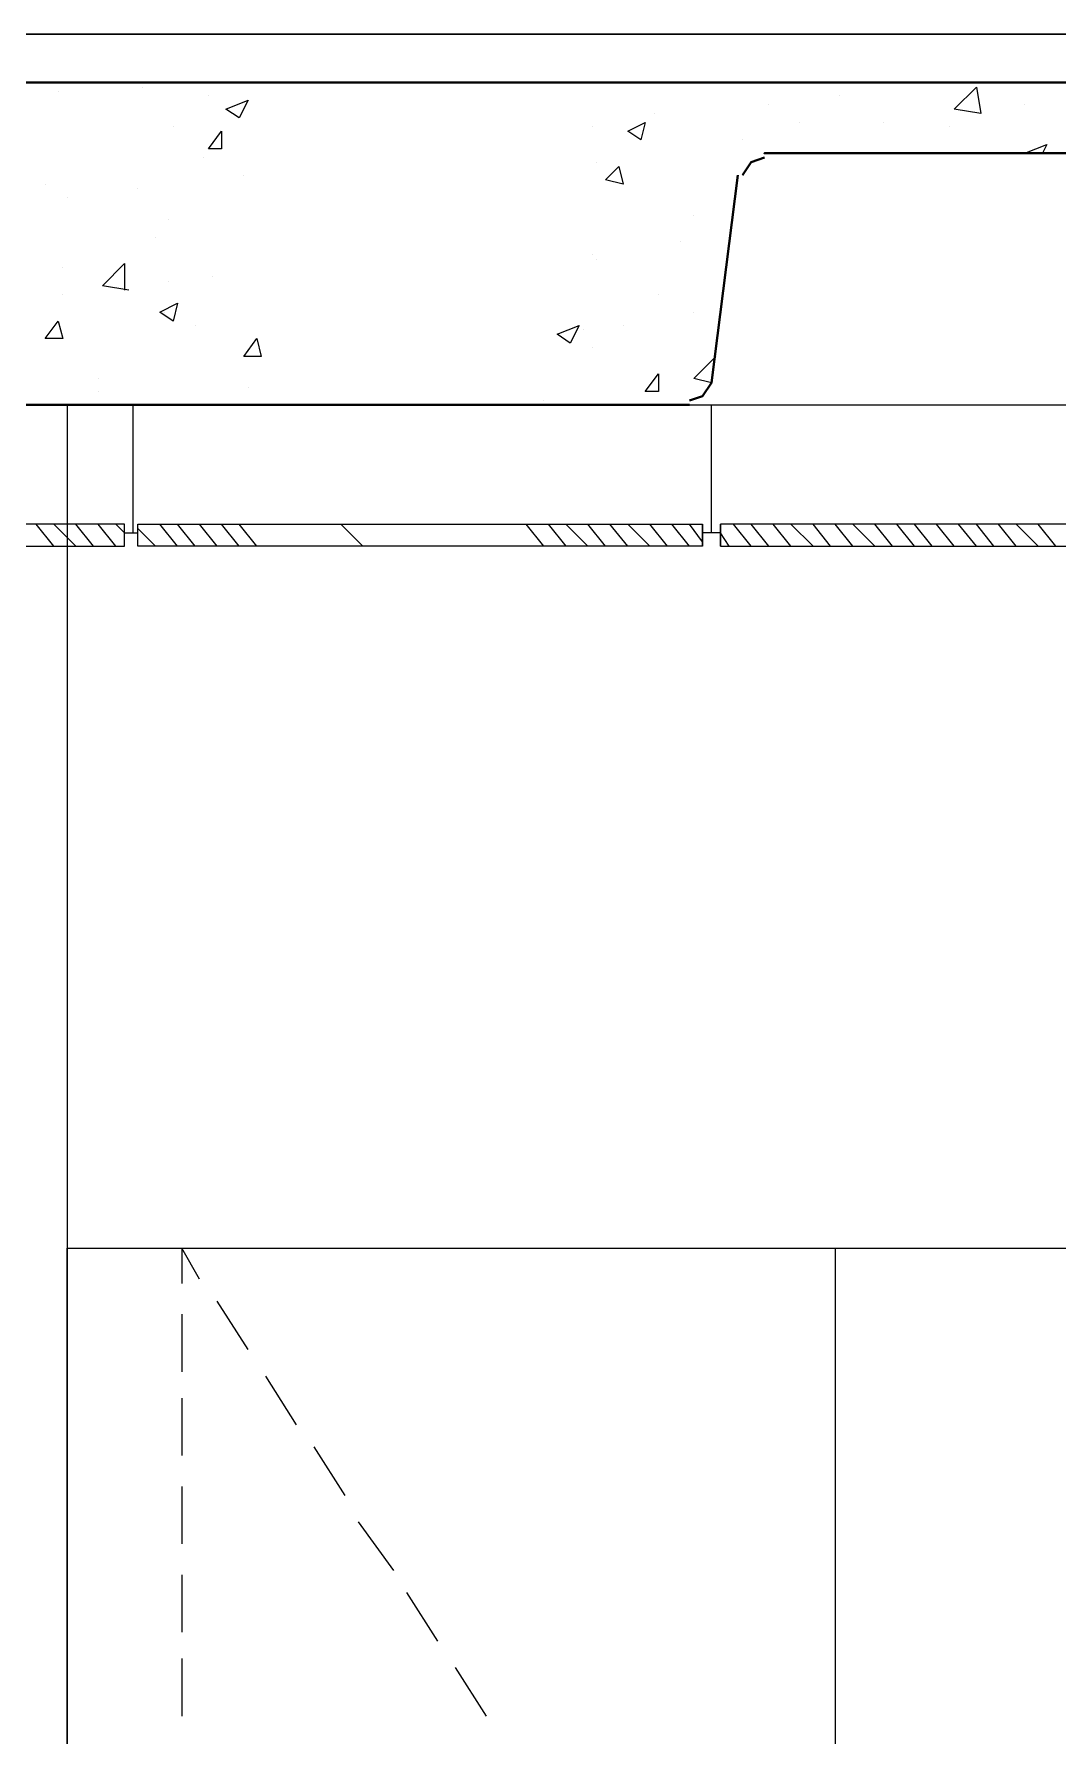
# Model space of a CAD drawing. Header units: millimetres. Extents: x 182 to 575, y -105 to 95.
# Drawn here: x 375.687 to 376.792, y 6.789 to 8.625 of the extents above; entities that cross this region are included whole.
import ezdxf

# ---------------------------------------------------------------- set-up
doc = ezdxf.new("R2010")
doc.units = ezdxf.units.MM
doc.header["$MEASUREMENT"] = 0
doc.layers.add('PDF_Geometry', color=7, linetype='Continuous')

msp = doc.modelspace()

# ---------------------------------------------------------------- linework, layer by layer
at = {"layer": 'PDF_Geometry', "lineweight": 13}
for points in [[(374.6179, 8.6245), (377.3321, 8.6245), (375.456, 8.6245)], [(376.4226, 8.5722), (376.0417, 8.5722)], [(364.8702, 8.2245), (377.3179, 8.2245)], [(375.794, 8.0864), (375.794, 8.2245)], [(376.3607, 8.2245), (376.0417, 8.2245), (376.175, 8.2245)], [(376.4179, 8.0864), (376.4179, 8.2245)], [(375.7083, 8.0722), (375.6893, 8.096)], [(375.7321, 8.0722), (375.7083, 8.096)], [(375.7512, 8.0722), (375.7321, 8.096)], [(375.775, 8.0722), (375.756, 8.096)], [(375.775, 8.096), (375.7845, 8.0864), (375.7988, 8.0864)], [(375.7845, 8.0722), (375.7845, 8.096)], [(375.7988, 8.0722), (375.7988, 8.096)], [(375.8417, 8.0722), (375.8226, 8.096)], [(375.8607, 8.0722), (375.8417, 8.096)], [(375.8845, 8.0722), (375.8655, 8.096)], [(375.9083, 8.0722), (375.8893, 8.096)], [(375.9274, 8.0722), (375.9083, 8.096)], [(376.2417, 8.096), (376.2607, 8.0722), (376.0417, 8.0722), (376.0179, 8.096)], [(376.2369, 8.0722), (376.2179, 8.096)], [(376.2845, 8.0722), (376.2607, 8.096)], [(376.3036, 8.0722), (376.2845, 8.096)], [(376.3274, 8.0722), (376.3083, 8.096)], [(376.3512, 8.0722), (376.3274, 8.096)], [(376.3702, 8.0722), (376.3512, 8.096)], [(376.394, 8.0722), (376.375, 8.096)], [(376.4083, 8.0769), (376.394, 8.096)], [(376.4083, 8.0722), (376.4083, 8.096)], [(376.4274, 8.0722), (376.4274, 8.096)], [(376.4607, 8.0722), (376.4417, 8.096)], [(376.4798, 8.0722), (376.4607, 8.096)], [(376.5036, 8.0722), (376.4845, 8.096)], [(376.5274, 8.0722), (376.5036, 8.096)], [(376.5464, 8.0722), (376.5274, 8.096)], [(376.5702, 8.0722), (376.5512, 8.096)], [(376.594, 8.0722), (376.5702, 8.096)], [(376.6131, 8.0722), (376.594, 8.096)], [(376.6369, 8.0722), (376.6179, 8.096)], [(376.656, 8.0722), (376.6369, 8.096)], [(376.6798, 8.0722), (376.6607, 8.096)], [(376.7036, 8.0722), (376.6845, 8.096)], [(376.7226, 8.0722), (376.7036, 8.096)], [(376.7464, 8.0722), (376.7274, 8.096)], [(376.7702, 8.0722), (376.7464, 8.096)], [(376.7893, 8.0722), (376.7702, 8.096)], [(375.8179, 8.0722), (375.7988, 8.0912)], [(376.4369, 8.0722), (376.4274, 8.0864), (376.4083, 8.0864)], [(375.8655, 7.2817), (375.8464, 7.315), (375.8464, 7.2769)], [(375.9179, 7.2055), (375.8845, 7.2579)], [(375.8464, 7.2436), (375.8464, 7.1817)], [(375.9702, 7.1245), (375.9369, 7.1769)], [(375.8464, 7.1531), (375.8464, 7.0912)], [(376.0226, 7.0483), (375.9893, 7.1007)], [(375.8464, 7.0579), (375.8464, 6.996)], [(376.075, 6.9674), (376.0369, 7.0198)], [(375.8464, 6.9626), (375.8464, 6.9007)], [(376.1226, 6.8912), (376.0893, 6.9436)], [(375.8464, 6.8722), (375.8464, 6.8103)], [(376.175, 6.8103), (376.1417, 6.8626)]]:
    msp.add_lwpolyline(points, dxfattribs=at)
at = {"layer": 'PDF_Geometry', "lineweight": 40}
for points in [[(377.1179, 8.2245), (377.5702, 8.2245), (377.5702, 8.5722), (364.8464, 8.5722), (364.4702, 8.5722), (364.4702, 8.2245), (364.8464, 8.2245), (364.9179, 8.2245)], [(377.475, 8.5722), (376.475, 8.5722), (375.456, 8.5722)], [(376.475, 8.4912), (376.4607, 8.4864), (376.4512, 8.4722)], [(376.4798, 8.496), (376.475, 8.496), (377.0369, 8.496)], [(376.394, 8.2293), (376.4083, 8.2341), (376.4179, 8.2483), (376.4464, 8.4722)], [(365.6464, 8.2245), (376.394, 8.2245)]]:
    msp.add_lwpolyline(points, dxfattribs=at)
at = {"layer": 'PDF_Geometry', "lineweight": 0}
for points in [[(375.7131, 8.5626), (375.7131, 8.5626)], [(375.8036, 8.5674), (375.8036, 8.5674)], [(375.875, 8.5579), (375.875, 8.5579)], [(376.556, 8.5579), (376.556, 8.5579)], [(376.6702, 8.5722), (376.6702, 8.5722)], [(376.356, 8.5388), (376.356, 8.5388)], [(376.4798, 8.5483), (376.4798, 8.5483)], [(376.7559, 8.5483), (376.7559, 8.5483)], [(375.8369, 8.5245), (375.8369, 8.5245)], [(376.2893, 8.5245), (376.2893, 8.5245)], [(376.5131, 8.5293), (376.5131, 8.5293)], [(376.6036, 8.5293), (376.6036, 8.5293)], [(376.675, 8.5245), (376.675, 8.5245)], [(376.4512, 8.5103), (376.4512, 8.5103)], [(376.7607, 8.496), (376.7559, 8.496), (376.7798, 8.5055), (376.775, 8.496)], [(375.8702, 8.4912), (375.8702, 8.4912)], [(376.294, 8.4864), (376.294, 8.4864)], [(375.9131, 8.4722), (375.9131, 8.4722)], [(375.6988, 8.4626), (375.6988, 8.4626)], [(375.7226, 8.4483), (375.7226, 8.4483)], [(375.7988, 8.4579), (375.7988, 8.4579)], [(376.3988, 8.4293), (376.3988, 8.4293)], [(375.8321, 8.4245), (375.8321, 8.4245)], [(375.8179, 8.4055), (375.8179, 8.4055)], [(376.3845, 8.4007), (376.3845, 8.4007)], [(375.7179, 8.3722), (375.7179, 8.3722)], [(375.7893, 8.3483), (375.7607, 8.3531), (375.7845, 8.3769), (375.7845, 8.3483)], [(376.2893, 8.3864), (376.2893, 8.3864)], [(376.294, 8.3817), (376.294, 8.3817)], [(375.8321, 8.3579), (375.8321, 8.3579)], [(375.8798, 8.3626), (375.8798, 8.3626)], [(375.7179, 8.3436), (375.7179, 8.3436)], [(376.3607, 8.3436), (376.3607, 8.3436)], [(375.8274, 8.3245), (375.8274, 8.3245)], [(376.3988, 8.3245), (376.3988, 8.3245)], [(375.8607, 8.3103), (375.8607, 8.3103)], [(376.2798, 8.3055), (376.2798, 8.3055)], [(376.3226, 8.3103), (376.3226, 8.3103)], [(376.2893, 8.2864), (376.2893, 8.2864)], [(376.4179, 8.2483), (376.3988, 8.2531), (376.4226, 8.2769)], [(375.756, 8.2531), (375.756, 8.2531)], [(375.9179, 8.2436), (375.9179, 8.2436)], [(375.756, 8.2388), (375.756, 8.2388)], [(375.8274, 8.2245), (375.8274, 8.2245)], [(376.2369, 8.2293), (376.2369, 8.2293)]]:
    msp.add_lwpolyline(points, dxfattribs=at)
for points in [[(376.7083, 8.5388), (376.6798, 8.5436), (376.7036, 8.5674)], [(375.9179, 8.5531), (375.9083, 8.5341), (375.894, 8.5436)], [(375.8893, 8.5198), (375.8893, 8.5007), (375.875, 8.5007)], [(376.3464, 8.5293), (376.3417, 8.5103), (376.3274, 8.5198)], [(376.3179, 8.4817), (376.3226, 8.4626), (376.3036, 8.4674)], [(375.8417, 8.3341), (375.8369, 8.315), (375.8226, 8.3245)], [(375.7131, 8.315), (375.7179, 8.296), (375.6988, 8.296)], [(376.275, 8.3103), (376.2655, 8.2912), (376.2512, 8.3007)], [(375.9274, 8.296), (375.9321, 8.2769), (375.9131, 8.2769)], [(376.3607, 8.2579), (376.3607, 8.2388), (376.3464, 8.2388)]]:
    msp.add_lwpolyline(points, close=True, dxfattribs=at)
at = {"layer": 'PDF_Geometry', "lineweight": 20}
for points in [[(375.7226, 8.2245), (375.7226, 5.1722)], [(376.5512, 7.315), (376.5512, 5.1722)]]:
    msp.add_lwpolyline(points, dxfattribs=at)
at = {"layer": 'PDF_Geometry', "lineweight": 13}
for points in [[(375.7845, 8.096), (375.175, 8.096), (375.175, 8.0722), (375.7845, 8.0722)], [(375.7988, 8.096), (376.4083, 8.096), (376.4083, 8.0722), (375.7988, 8.0722)], [(377.0369, 8.096), (376.4274, 8.096), (376.4274, 8.0722), (377.0369, 8.0722)]]:
    msp.add_lwpolyline(points, close=True, dxfattribs=at)
at = {"layer": 'PDF_Geometry', "lineweight": 20}
msp.add_lwpolyline([(375.7226, 5.1722), (375.7226, 7.315), (377.3702, 7.315), (377.3702, 5.1722)], close=True, dxfattribs=at)

doc.saveas('drawing.dxf')
